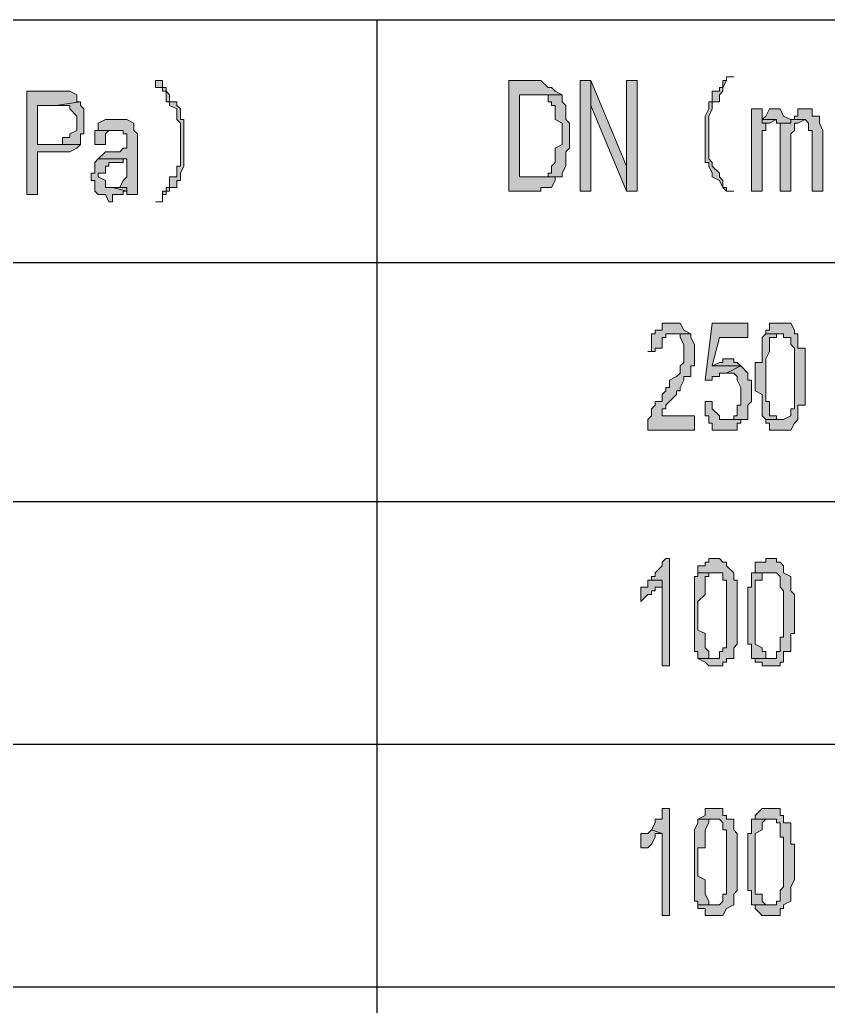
# Model space of a CAD drawing. Header units: millimetres. Extents: x 20 to 821, y 1 to 1134.
# Drawn here: x 653.76 to 694.53, y 763.63 to 813.38 of the extents above; entities that cross this region are included whole.
import ezdxf

# ---------------------------------------------------------------- set-up
doc = ezdxf.new("R2010")
doc.units = ezdxf.units.MM
doc.layers.add('1', color=7, linetype='Continuous')

msp = doc.modelspace()

# ---------------------------------------------------------------- hatches: boundary and pattern name
h = msp.add_hatch(color=0)
h.dxf.hatch_style = 2
h.paths.add_polyline_path([(660.6, 810.321732), (660.6, 809.961732), (660.96, 809.961732), (660.96, 809.781732), (661.14, 809.781732), (661.14, 809.241732), (661.32, 809.241732), (661.32, 809.061732), (661.68, 808.881732), (661.68, 808.341732), (661.86, 808.161732), (661.86, 807.081732), (661.86, 806.001732), (661.68, 806.001732), (661.68, 805.461732), (661.32, 805.461732), (661.32, 804.921732), (661.14, 804.921732), (661.14, 804.741732), (660.96, 804.741732), (660.96, 804.201732), (660.6, 804.201732), (660.96, 804.201732), (660.96, 804.561732), (661.14, 804.561732), (661.14, 804.741732), (661.32, 804.741732), (661.32, 804.921732), (661.68, 804.921732), (661.68, 805.281732), (661.86, 805.281732), (661.86, 805.461732), (661.86, 805.641732), (662.04, 806.001732), (662.04, 808.341732), (661.86, 808.341732), (661.86, 808.881732), (661.68, 809.061732), (661.68, 809.241732), (661.32, 809.241732), (661.32, 809.601732), (661.14, 809.781732), (661.14, 809.961732), (660.96, 809.961732), (660.96, 810.321732)])
h = msp.add_hatch(color=0)
h.dxf.hatch_style = 2
h.paths.add_polyline_path([(679.68, 810.321732), (678.42, 810.321732), (678.42, 804.741732), (680.04, 804.741732), (680.04, 804.921732), (680.58, 804.921732), (680.76, 805.281732), (680.76, 805.461732), (681.12, 805.461732), (678.96, 805.461732), (678.96, 809.601732), (681.12, 809.601732), (680.76, 809.781732), (680.58, 809.961732), (680.4, 809.961732), (680.04, 810.321732)])
h = msp.add_hatch(color=0)
h.dxf.hatch_style = 2
h.paths.add_polyline_path([(682.56, 810.321732), (682.02, 810.321732), (682.02, 804.741732), (682.56, 804.741732), (682.56, 809.061732)])
h = msp.add_hatch(color=0)
h.dxf.hatch_style = 2
h.paths.add_polyline_path([(682.56, 810.321732), (682.56, 809.061732), (684.36, 804.741732), (684.36, 806.001732)])
h = msp.add_hatch(color=0)
h.dxf.hatch_style = 2
h.paths.add_polyline_path([(684.9, 810.321732), (684.36, 810.321732), (684.36, 806.001732), (684.36, 804.741732), (684.9, 804.741732)])
h = msp.add_hatch(color=0)
h.dxf.hatch_style = 2
h.paths.add_polyline_path([(689.4, 810.501732), (689.4, 810.321732), (689.22, 810.321732), (689.22, 809.961732), (689.04, 809.961732), (689.04, 809.781732), (688.68, 809.781732), (688.68, 809.241732), (688.5, 809.241732), (688.5, 808.881732), (688.32, 808.521732), (688.32, 807.441732), (688.32, 807.081732), (688.32, 806.181732), (688.5, 806.181732), (688.5, 806.001732), (688.68, 805.641732), (688.68, 805.461732), (689.04, 805.281732), (689.22, 804.921732), (689.4, 804.741732), (689.76, 804.741732), (689.4, 804.741732), (689.4, 804.921732), (689.22, 804.921732), (689.22, 805.281732), (689.04, 805.461732), (689.04, 805.641732), (688.68, 806.001732), (688.68, 806.181732), (688.5, 806.361732), (688.5, 808.521732), (688.68, 808.881732), (688.68, 809.241732), (689.04, 809.241732), (689.04, 809.601732), (689.22, 809.781732), (689.22, 809.961732), (689.4, 810.321732), (689.4, 810.501732), (689.76, 810.501732)])
h = msp.add_hatch(color=0)
h.dxf.hatch_style = 2
h.paths.add_polyline_path([(655.56, 809.781732), (654.12, 809.781732), (654.12, 804.561732), (654.66, 804.561732), (654.66, 806.721732), (656.28, 806.721732), (656.64, 806.901732), (656.82, 807.081732), (654.66, 807.081732), (654.66, 809.061732), (655.56, 809.061732), (656.82, 809.241732), (656.64, 809.241732), (656.64, 809.601732), (656.28, 809.781732)])
h = msp.add_hatch(color=0)
h.dxf.hatch_style = 2
h.paths.add_polyline_path([(681.12, 809.601732), (679.68, 809.601732), (679.86, 809.601732), (680.4, 809.601732), (680.4, 809.241732), (680.58, 809.241732), (680.58, 809.061732), (680.76, 809.061732), (680.76, 808.881732), (680.76, 808.341732), (681.12, 808.161732), (681.12, 807.081732), (680.76, 806.901732), (680.76, 806.181732), (680.58, 806.001732), (680.58, 805.641732), (680.4, 805.641732), (680.4, 805.461732), (680.04, 805.461732), (678.96, 805.461732), (681.12, 805.461732), (681.12, 805.641732), (681.3, 806.001732), (681.3, 806.721732), (681.48, 806.901732), (681.48, 808.161732), (681.3, 808.341732), (681.3, 809.061732), (681.12, 809.241732)])
h = msp.add_hatch(color=0)
h.dxf.hatch_style = 2
h.paths.add_polyline_path([(656.82, 809.241732), (655.56, 809.061732), (656.28, 809.061732), (656.28, 808.881732), (656.64, 808.521732), (656.64, 807.801732), (656.28, 807.621732), (656.28, 807.441732), (656.1, 807.441732), (655.92, 807.441732), (655.92, 807.081732), (654.66, 807.081732), (656.82, 807.081732), (656.82, 807.621732), (657, 807.621732), (657, 808.881732), (656.82, 809.061732)])
h = msp.add_hatch(color=0)
h.dxf.hatch_style = 2
h.paths.add_polyline_path([(691.2, 808.881732), (690.66, 808.881732), (690.66, 804.741732), (691.2, 804.741732), (691.2, 806.901732), (691.2, 807.801732), (691.38, 807.801732), (691.38, 808.161732), (691.2, 808.161732)])
h = msp.add_hatch(color=0)
h.dxf.hatch_style = 2
h.paths.add_polyline_path([(691.92, 808.881732), (691.56, 808.881732), (691.38, 808.521732), (691.2, 808.341732), (691.92, 808.341732), (691.92, 808.161732), (692.64, 808.161732), (692.64, 808.341732), (692.28, 808.521732), (692.1, 808.881732)])
h = msp.add_hatch(color=0)
h.dxf.hatch_style = 2
h.paths.add_polyline_path([(693.36, 808.881732), (693, 808.881732), (693, 808.521732), (692.82, 808.521732), (692.82, 808.341732), (692.64, 808.341732), (693.36, 808.341732), (693.54, 808.161732), (693.54, 807.801732), (693.72, 807.801732), (693.72, 804.741732), (694.26, 804.741732), (694.26, 807.801732), (694.08, 808.161732), (694.08, 808.521732), (693.72, 808.521732), (693.72, 808.881732), (693.54, 808.881732)])
h = msp.add_hatch(color=0)
h.dxf.hatch_style = 2
h.paths.add_polyline_path([(658.8, 808.341732), (658.08, 808.341732), (657.72, 808.161732), (657.72, 807.801732), (658.44, 807.801732), (658.98, 807.801732), (658.98, 807.621732), (659.16, 807.621732), (659.16, 807.441732), (659.16, 806.901732), (658.98, 806.901732), (658.8, 806.721732), (658.08, 806.721732), (657.72, 806.361732), (659.16, 806.361732), (659.16, 806.181732), (659.16, 805.461732), (658.98, 805.281732), (658.8, 804.921732), (659.16, 804.921732), (659.16, 804.741732), (659.16, 804.561732), (659.7, 804.561732), (659.7, 807.621732), (659.52, 807.801732), (659.52, 808.161732), (659.16, 808.341732)])
h = msp.add_hatch(color=0)
h.dxf.hatch_style = 2
h.paths.add_polyline_path([(691.2, 808.341732), (691.2, 808.161732), (691.38, 808.161732), (691.56, 808.161732), (691.92, 808.341732)])
h = msp.add_hatch(color=0)
h.dxf.hatch_style = 2
h.paths.add_polyline_path([(692.64, 808.341732), (692.64, 808.161732), (692.1, 808.161732), (692.1, 804.741732), (692.64, 804.741732), (692.64, 807.621732), (692.82, 807.801732), (692.82, 808.161732), (693, 808.161732), (693.36, 808.341732)])
h = msp.add_hatch(color=0)
h.dxf.hatch_style = 2
h.paths.add_polyline_path([(657.72, 807.801732), (657.54, 807.801732), (657.54, 807.621732), (657.54, 807.081732), (658.08, 807.081732), (658.08, 807.621732), (658.26, 807.801732), (658.44, 807.801732)])
h = msp.add_hatch(color=0)
h.dxf.hatch_style = 2
h.paths.add_polyline_path([(657.72, 806.361732), (657.54, 806.181732), (657.54, 805.641732), (657.36, 805.641732), (657.36, 805.281732), (657.54, 805.281732), (657.54, 804.741732), (657.72, 804.561732), (658.08, 804.561732), (658.26, 804.201732), (658.44, 804.201732), (658.44, 804.561732), (658.8, 804.561732), (658.98, 804.561732), (658.98, 804.741732), (659.16, 804.741732), (658.44, 804.921732), (658.08, 804.921732), (658.08, 805.281732), (657.72, 805.461732), (657.72, 805.641732), (658.08, 805.641732), (658.08, 806.001732), (658.26, 806.001732), (658.26, 806.181732), (658.44, 806.181732), (658.98, 806.181732), (658.98, 806.361732), (659.16, 806.361732)])
h = msp.add_hatch(color=0)
h.dxf.hatch_style = 2
h.paths.add_polyline_path([(658.8, 804.921732), (658.44, 804.921732), (659.16, 804.741732), (659.16, 804.921732)])
h = msp.add_hatch(color=0)
h.dxf.hatch_style = 2
h.paths.add_polyline_path([(686.52, 798.081732), (686.16, 798.081732), (686.16, 797.721732), (685.8, 797.721732), (685.8, 797.541732), (685.62, 797.541732), (685.62, 797.361732), (685.62, 796.641732), (685.44, 796.641732), (685.8, 796.641732), (685.8, 796.821732), (686.16, 796.821732), (686.16, 797.001732), (686.16, 797.361732), (686.34, 797.361732), (686.34, 797.541732), (687.6, 797.541732), (687.24, 797.721732), (687.06, 798.081732)])
h = msp.add_hatch(color=0)
h.dxf.hatch_style = 2
h.paths.add_polyline_path([(690.48, 798.081732), (688.68, 798.081732), (688.32, 795.201732), (688.68, 795.201732), (688.68, 795.381732), (689.04, 795.381732), (689.04, 795.561732), (689.4, 795.561732), (690.12, 795.921732), (688.68, 795.921732), (689.04, 797.361732), (690.48, 797.361732)])
h = msp.add_hatch(color=0)
h.dxf.hatch_style = 2
h.paths.add_polyline_path([(692.1, 798.081732), (691.56, 798.081732), (691.56, 797.721732), (691.38, 797.721732), (691.38, 797.541732), (692.28, 797.541732), (692.28, 797.361732), (692.64, 797.361732), (692.64, 797.001732), (692.82, 796.821732), (692.82, 796.281732), (692.82, 796.101732), (692.82, 793.761732), (692.64, 793.761732), (692.64, 793.401732), (692.28, 793.221732), (691.38, 793.221732), (691.38, 793.041732), (691.56, 793.041732), (691.56, 792.681732), (692.64, 792.681732), (692.82, 793.041732), (693, 793.221732), (693, 793.941732), (693.36, 793.941732), (693.36, 796.821732), (693, 796.821732), (693, 797.541732), (692.82, 797.541732), (692.82, 797.721732), (692.64, 798.081732)])
h = msp.add_hatch(color=0)
h.dxf.hatch_style = 2
h.paths.add_polyline_path([(687.6, 797.541732), (686.52, 797.541732), (686.88, 797.541732), (687.06, 797.541732), (687.06, 797.361732), (687.24, 797.001732), (687.24, 796.101732), (687.06, 795.921732), (687.06, 795.561732), (686.88, 795.381732), (686.52, 795.201732), (686.52, 794.841732), (686.34, 794.841732), (686.34, 794.661732), (686.16, 794.481732), (686.16, 794.121732), (685.8, 794.121732), (685.8, 793.941732), (685.62, 793.761732), (685.62, 793.401732), (685.44, 793.221732), (685.44, 792.681732), (687.78, 792.681732), (687.78, 793.401732), (686.16, 793.401732), (686.16, 793.761732), (686.34, 793.761732), (686.34, 793.941732), (686.52, 794.121732), (686.88, 794.481732), (686.88, 794.661732), (687.06, 794.661732), (687.06, 794.841732), (687.24, 795.201732), (687.24, 795.381732), (687.6, 795.381732), (687.6, 795.921732), (687.78, 795.921732), (687.78, 797.001732), (687.6, 797.361732)])
h = msp.add_hatch(color=0)
h.dxf.hatch_style = 2
h.paths.add_polyline_path([(691.38, 797.541732), (691.2, 797.361732), (691.2, 796.101732), (690.84, 796.101732), (690.84, 794.661732), (691.2, 794.481732), (691.2, 793.761732), (691.2, 793.401732), (691.38, 793.221732), (692.1, 793.221732), (691.92, 793.221732), (691.92, 793.401732), (691.56, 793.401732), (691.56, 794.121732), (691.38, 794.121732), (691.38, 796.281732), (691.56, 796.641732), (691.56, 797.361732), (691.92, 797.361732), (691.92, 797.541732), (692.1, 797.541732)])
h = msp.add_hatch(color=0)
h.dxf.hatch_style = 2
h.paths.add_polyline_path([(689.4, 796.281732), (689.22, 796.281732), (689.22, 796.101732), (689.04, 796.101732), (688.68, 795.921732), (690.12, 795.921732), (689.94, 796.101732), (689.76, 796.101732), (689.76, 796.281732)])
h = msp.add_hatch(color=0)
h.dxf.hatch_style = 2
h.paths.add_polyline_path([(690.12, 795.921732), (689.4, 795.561732), (689.76, 795.561732), (689.94, 795.381732), (689.94, 795.201732), (690.12, 794.841732), (690.12, 793.941732), (689.94, 793.941732), (689.94, 793.401732), (689.76, 793.401732), (689.76, 793.221732), (689.4, 793.221732), (690.48, 793.221732), (690.48, 793.401732), (690.48, 793.941732), (690.66, 794.121732), (690.66, 795.201732), (690.48, 795.201732), (690.48, 795.561732)])
h = msp.add_hatch(color=0)
h.dxf.hatch_style = 2
h.paths.add_polyline_path([(688.68, 794.121732), (688.32, 794.121732), (688.32, 793.941732), (688.32, 793.401732), (688.5, 793.401732), (688.5, 793.041732), (688.68, 793.041732), (688.68, 792.681732), (689.04, 792.681732), (689.94, 792.681732), (689.94, 793.041732), (690.12, 793.041732), (690.12, 793.221732), (689.4, 793.221732), (689.04, 793.221732), (689.04, 793.401732), (688.68, 793.761732)])
h = msp.add_hatch(color=0)
h.dxf.hatch_style = 2
h.paths.add_polyline_path([(686.52, 786.201732), (686.34, 786.201732), (686.16, 786.021732), (686.16, 785.841732), (685.8, 785.481732), (685.8, 785.301732), (685.62, 785.301732), (685.62, 785.121732), (686.16, 785.121732), (686.16, 780.801732), (686.52, 780.801732)])
h = msp.add_hatch(color=0)
h.dxf.hatch_style = 2
h.paths.add_polyline_path([(688.68, 786.201732), (688.5, 786.201732), (688.5, 786.021732), (688.32, 786.021732), (688.32, 785.841732), (687.96, 785.841732), (687.96, 785.481732), (689.22, 785.481732), (689.22, 785.301732), (689.22, 785.121732), (689.4, 785.121732), (689.4, 784.401732), (689.4, 784.041732), (689.4, 781.701732), (689.22, 781.701732), (689.22, 781.521732), (689.04, 781.521732), (689.04, 781.161732), (688.68, 781.161732), (687.96, 781.161732), (688.32, 780.981732), (688.5, 780.801732), (689.22, 780.801732), (689.22, 780.981732), (689.4, 780.981732), (689.4, 781.161732), (689.76, 781.161732), (689.76, 781.521732), (689.76, 781.701732), (689.94, 781.881732), (689.94, 785.121732), (689.76, 785.121732), (689.76, 785.481732), (689.4, 785.841732), (689.4, 786.021732), (689.22, 786.021732), (689.04, 786.201732)])
h = msp.add_hatch(color=0)
h.dxf.hatch_style = 2
h.paths.add_polyline_path([(691.56, 786.201732), (691.38, 786.201732), (691.38, 786.021732), (690.84, 786.021732), (690.84, 785.841732), (690.84, 785.481732), (691.56, 785.481732), (691.92, 785.481732), (692.1, 785.301732), (692.1, 784.761732), (692.28, 784.581732), (692.28, 784.401732), (692.28, 784.041732), (692.28, 782.241732), (692.1, 782.241732), (692.1, 781.521732), (691.92, 781.521732), (691.92, 781.161732), (691.56, 781.161732), (690.84, 781.161732), (690.84, 780.981732), (691.2, 780.981732), (691.2, 780.801732), (692.1, 780.801732), (692.1, 780.981732), (692.28, 780.981732), (692.28, 781.161732), (692.28, 781.521732), (692.64, 781.521732), (692.64, 782.421732), (692.82, 782.421732), (692.82, 784.401732), (692.64, 784.581732), (692.64, 785.301732), (692.28, 785.481732), (692.28, 785.841732), (692.1, 786.021732), (691.92, 786.021732), (691.92, 786.201732)])
h = msp.add_hatch(color=0)
h.dxf.hatch_style = 2
h.paths.add_polyline_path([(687.96, 785.481732), (687.96, 785.301732), (687.78, 785.301732), (687.78, 781.701732), (687.78, 781.521732), (687.96, 781.521732), (687.96, 781.161732), (688.68, 781.161732), (688.5, 781.161732), (688.5, 781.521732), (688.32, 781.701732), (688.32, 782.421732), (687.96, 782.601732), (687.96, 784.041732), (688.32, 784.401732), (688.32, 785.301732), (688.5, 785.301732), (688.5, 785.481732), (688.68, 785.481732)])
h = msp.add_hatch(color=0)
h.dxf.hatch_style = 2
h.paths.add_polyline_path([(690.84, 785.481732), (690.66, 785.481732), (690.66, 785.301732), (690.66, 784.761732), (690.48, 784.761732), (690.48, 781.881732), (690.66, 781.881732), (690.66, 781.701732), (690.66, 781.161732), (690.84, 781.161732), (691.56, 781.161732), (691.38, 781.161732), (691.38, 781.521732), (691.2, 781.521732), (691.2, 781.701732), (690.84, 781.881732), (690.84, 785.121732), (691.2, 785.121732), (691.2, 785.481732), (691.38, 785.481732), (691.56, 785.481732)])
h = msp.add_hatch(color=0)
h.dxf.hatch_style = 2
h.paths.add_polyline_path([(685.62, 785.121732), (685.44, 785.121732), (685.44, 784.761732), (685.08, 784.761732), (685.08, 784.041732), (685.44, 784.401732), (685.62, 784.401732), (685.62, 784.581732), (685.8, 784.581732), (685.8, 784.761732), (686.16, 784.761732), (686.16, 785.121732)])
h = msp.add_hatch(color=0)
h.dxf.hatch_style = 2
h.paths.add_polyline_path([(686.52, 773.601732), (686.16, 773.601732), (686.16, 773.241732), (686.16, 773.061732), (685.8, 773.061732), (685.8, 772.881732), (685.62, 772.521732), (686.16, 772.341732), (686.16, 768.201732), (686.52, 768.201732)])
h = msp.add_hatch(color=0)
h.dxf.hatch_style = 2
h.paths.add_polyline_path([(688.68, 773.601732), (688.32, 773.601732), (688.32, 773.241732), (687.96, 773.061732), (689.04, 773.061732), (689.22, 772.881732), (689.22, 772.521732), (689.4, 772.521732), (689.4, 771.801732), (689.4, 771.621732), (689.4, 769.281732), (689.22, 769.281732), (689.22, 768.921732), (689.04, 768.741732), (687.96, 768.741732), (687.96, 768.561732), (688.32, 768.561732), (688.32, 768.201732), (689.22, 768.201732), (689.4, 768.561732), (689.76, 768.741732), (689.76, 769.281732), (689.94, 769.461732), (689.94, 772.341732), (689.76, 772.521732), (689.76, 773.061732), (689.4, 773.061732), (689.4, 773.241732), (689.22, 773.241732), (689.22, 773.601732), (689.04, 773.601732)])
h = msp.add_hatch(color=0)
h.dxf.hatch_style = 2
h.paths.add_polyline_path([(691.56, 773.601732), (691.2, 773.601732), (690.84, 773.241732), (690.84, 773.061732), (691.56, 773.061732), (691.92, 773.061732), (691.92, 772.881732), (692.1, 772.881732), (692.1, 772.521732), (692.1, 772.161732), (692.28, 772.161732), (692.28, 771.801732), (692.28, 771.621732), (692.28, 769.641732), (692.1, 769.461732), (692.1, 768.921732), (691.92, 768.921732), (691.92, 768.741732), (691.56, 768.741732), (690.84, 768.741732), (690.84, 768.561732), (691.2, 768.201732), (692.1, 768.201732), (692.1, 768.561732), (692.28, 768.561732), (692.28, 768.741732), (692.64, 768.921732), (692.64, 769.641732), (692.82, 770.001732), (692.82, 771.801732), (692.64, 771.801732), (692.64, 772.881732), (692.28, 772.881732), (692.28, 773.241732), (692.1, 773.241732), (692.1, 773.601732), (691.92, 773.601732)])
h = msp.add_hatch(color=0)
h.dxf.hatch_style = 2
h.paths.add_polyline_path([(687.96, 773.061732), (687.96, 772.881732), (687.78, 772.521732), (687.78, 769.281732), (687.78, 768.921732), (687.96, 768.921732), (687.96, 768.741732), (688.68, 768.741732), (688.5, 768.741732), (688.5, 768.921732), (688.32, 769.281732), (688.32, 770.001732), (687.96, 770.181732), (687.96, 771.621732), (688.32, 771.621732), (688.32, 772.521732), (688.5, 772.881732), (688.5, 773.061732), (688.68, 773.061732)])
h = msp.add_hatch(color=0)
h.dxf.hatch_style = 2
h.paths.add_polyline_path([(690.84, 773.061732), (690.66, 773.061732), (690.66, 772.881732), (690.66, 772.341732), (690.48, 772.341732), (690.48, 769.461732), (690.66, 769.461732), (690.66, 769.281732), (690.66, 768.741732), (690.84, 768.741732), (691.56, 768.741732), (691.38, 768.741732), (691.2, 768.921732), (691.2, 769.281732), (690.84, 769.281732), (690.84, 772.341732), (691.2, 772.521732), (691.2, 772.881732), (691.38, 773.061732), (691.56, 773.061732)])
h = msp.add_hatch(color=0)
h.dxf.hatch_style = 2
h.paths.add_polyline_path([(685.62, 772.521732), (685.44, 772.341732), (685.08, 772.341732), (685.08, 771.621732), (685.44, 771.621732), (685.62, 771.801732), (685.8, 772.161732), (685.8, 772.341732), (686.16, 772.341732)])

# ---------------------------------------------------------------- linework, layer by layer
at = {"layer": '1', "color": 0, "lineweight": 25}
for points in [[(557.64, 813.381732), (821.16, 813.381732)], [(671.76, 813.381732), (671.76, 715.821732)], [(557.64, 801.141732), (821.16, 801.141732)], [(557.64, 789.081732), (821.16, 789.081732)], [(557.64, 776.841732), (821.16, 776.841732)], [(557.64, 764.601732), (821.16, 764.601732)]]:
    msp.add_lwpolyline(points, dxfattribs=at)
at = {"layer": '1', "color": 0, "lineweight": 5}
for points in [[(660.6, 810.321732), (660.6, 809.961732), (660.96, 809.961732), (660.96, 809.781732), (661.14, 809.781732), (661.14, 809.241732), (661.32, 809.241732), (661.32, 809.061732), (661.68, 808.881732), (661.68, 808.341732), (661.86, 808.161732), (661.86, 807.081732), (661.86, 807.081732), (661.86, 806.001732), (661.68, 806.001732), (661.68, 805.461732), (661.32, 805.461732), (661.32, 804.921732), (661.14, 804.921732), (661.14, 804.741732), (660.96, 804.741732), (660.96, 804.201732), (660.6, 804.201732), (660.96, 804.201732), (660.96, 804.561732), (661.14, 804.561732), (661.14, 804.741732), (661.32, 804.741732), (661.32, 804.921732), (661.68, 804.921732), (661.68, 805.281732), (661.86, 805.281732), (661.86, 805.461732), (661.86, 805.641732), (662.04, 806.001732), (662.04, 808.341732), (661.86, 808.341732), (661.86, 808.881732), (661.68, 809.061732), (661.68, 809.241732), (661.32, 809.241732), (661.32, 809.601732), (661.14, 809.781732), (661.14, 809.961732), (660.96, 809.961732), (660.96, 810.321732), (660.6, 810.321732)], [(679.68, 810.321732), (678.42, 810.321732), (678.42, 804.741732), (680.04, 804.741732), (680.04, 804.921732), (680.58, 804.921732), (680.76, 805.281732), (680.76, 805.461732), (681.12, 805.461732), (678.96, 805.461732), (678.96, 809.601732), (681.12, 809.601732), (680.76, 809.781732), (680.58, 809.961732), (680.4, 809.961732), (680.04, 810.321732), (679.68, 810.321732)], [(682.56, 810.321732), (682.02, 810.321732), (682.02, 804.741732), (682.56, 804.741732), (682.56, 809.061732), (682.56, 810.321732)], [(682.56, 810.321732), (682.56, 809.061732), (684.36, 804.741732), (684.36, 806.001732), (682.56, 810.321732)], [(684.9, 810.321732), (684.36, 810.321732), (684.36, 806.001732), (684.36, 804.741732), (684.9, 804.741732), (684.9, 810.321732)], [(689.4, 810.501732), (689.4, 810.321732), (689.22, 810.321732), (689.22, 809.961732), (689.04, 809.961732), (689.04, 809.781732), (688.68, 809.781732), (688.68, 809.241732), (688.5, 809.241732), (688.5, 808.881732), (688.32, 808.521732), (688.32, 807.441732), (688.32, 807.081732), (688.32, 806.181732), (688.5, 806.181732), (688.5, 806.001732), (688.68, 805.641732), (688.68, 805.461732), (689.04, 805.281732), (689.22, 804.921732), (689.4, 804.741732), (689.76, 804.741732), (689.4, 804.741732), (689.4, 804.921732), (689.22, 804.921732), (689.22, 805.281732), (689.04, 805.461732), (689.04, 805.641732), (688.68, 806.001732), (688.68, 806.181732), (688.5, 806.361732), (688.5, 808.521732), (688.68, 808.881732), (688.68, 809.241732), (689.04, 809.241732), (689.04, 809.601732), (689.22, 809.781732), (689.22, 809.961732), (689.4, 810.321732), (689.4, 810.501732), (689.76, 810.501732), (689.4, 810.501732)], [(655.56, 809.781732), (654.12, 809.781732), (654.12, 804.561732), (654.66, 804.561732), (654.66, 806.721732), (656.28, 806.721732), (656.64, 806.901732), (656.82, 807.081732), (654.66, 807.081732), (654.66, 809.061732), (655.56, 809.061732), (656.82, 809.241732), (656.64, 809.241732), (656.64, 809.601732), (656.28, 809.781732), (655.56, 809.781732)], [(681.12, 809.601732), (679.68, 809.601732), (679.86, 809.601732), (680.4, 809.601732), (680.4, 809.241732), (680.58, 809.241732), (680.58, 809.061732), (680.76, 809.061732), (680.76, 808.881732), (680.76, 808.341732), (681.12, 808.161732), (681.12, 807.081732), (680.76, 806.901732), (680.76, 806.181732), (680.58, 806.001732), (680.58, 805.641732), (680.4, 805.641732), (680.4, 805.461732), (680.04, 805.461732), (678.96, 805.461732), (681.12, 805.461732), (681.12, 805.641732), (681.3, 806.001732), (681.3, 806.721732), (681.48, 806.901732), (681.48, 808.161732), (681.3, 808.341732), (681.3, 809.061732), (681.12, 809.241732), (681.12, 809.601732)], [(656.82, 809.241732), (655.56, 809.061732), (656.28, 809.061732), (656.28, 808.881732), (656.64, 808.521732), (656.64, 807.801732), (656.28, 807.621732), (656.28, 807.441732), (656.1, 807.441732), (655.92, 807.441732), (655.92, 807.081732), (654.66, 807.081732), (656.82, 807.081732), (656.82, 807.621732), (657, 807.621732), (657, 808.881732), (656.82, 809.061732), (656.82, 809.241732)], [(691.2, 808.881732), (690.66, 808.881732), (690.66, 804.741732), (691.2, 804.741732), (691.2, 806.901732), (691.2, 807.801732), (691.38, 807.801732), (691.38, 808.161732), (691.2, 808.161732), (691.2, 808.881732)], [(691.92, 808.881732), (691.56, 808.881732), (691.38, 808.521732), (691.2, 808.341732), (691.92, 808.341732), (691.92, 808.161732), (692.64, 808.161732), (692.64, 808.341732), (692.28, 808.521732), (692.1, 808.881732), (691.92, 808.881732)], [(693.36, 808.881732), (693, 808.881732), (693, 808.521732), (692.82, 808.521732), (692.82, 808.341732), (692.64, 808.341732), (693.36, 808.341732), (693.54, 808.161732), (693.54, 807.801732), (693.72, 807.801732), (693.72, 804.741732), (694.26, 804.741732), (694.26, 807.801732), (694.08, 808.161732), (694.08, 808.161732), (694.08, 808.521732), (693.72, 808.521732), (693.72, 808.881732), (693.54, 808.881732), (693.36, 808.881732)], [(658.8, 808.341732), (658.08, 808.341732), (657.72, 808.161732), (657.72, 807.801732), (658.44, 807.801732), (658.98, 807.801732), (658.98, 807.621732), (659.16, 807.621732), (659.16, 807.441732), (659.16, 806.901732), (658.98, 806.901732), (658.98, 806.901732), (658.8, 806.721732), (658.08, 806.721732), (657.72, 806.361732), (659.16, 806.361732), (659.16, 806.181732), (659.16, 805.461732), (658.98, 805.281732), (658.8, 804.921732), (659.16, 804.921732), (659.16, 804.741732), (659.16, 804.561732), (659.7, 804.561732), (659.7, 807.621732), (659.52, 807.801732), (659.52, 808.161732), (659.16, 808.341732), (658.8, 808.341732)], [(691.2, 808.341732), (691.2, 808.161732), (691.38, 808.161732), (691.56, 808.161732), (691.92, 808.341732), (691.2, 808.341732)], [(692.64, 808.341732), (692.64, 808.161732), (692.1, 808.161732), (692.1, 804.741732), (692.64, 804.741732), (692.64, 807.621732), (692.82, 807.801732), (692.82, 808.161732), (693, 808.161732), (693.36, 808.341732), (692.64, 808.341732)], [(657.72, 807.801732), (657.54, 807.801732), (657.54, 807.621732), (657.54, 807.081732), (658.08, 807.081732), (658.08, 807.621732), (658.26, 807.801732), (658.44, 807.801732), (657.72, 807.801732)], [(657.72, 806.361732), (657.54, 806.181732), (657.54, 805.641732), (657.36, 805.641732), (657.36, 805.281732), (657.54, 805.281732), (657.54, 804.741732), (657.72, 804.561732), (658.08, 804.561732), (658.26, 804.201732), (658.44, 804.201732), (658.44, 804.561732), (658.8, 804.561732), (658.98, 804.561732), (658.98, 804.741732), (659.16, 804.741732), (658.44, 804.921732), (658.08, 804.921732), (658.08, 805.281732), (657.72, 805.461732), (657.72, 805.641732), (658.08, 805.641732), (658.08, 806.001732), (658.26, 806.001732), (658.26, 806.181732), (658.44, 806.181732), (658.98, 806.181732), (658.98, 806.361732), (659.16, 806.361732), (657.72, 806.361732)], [(658.8, 804.921732), (658.44, 804.921732), (659.16, 804.741732), (659.16, 804.921732), (658.8, 804.921732)], [(686.52, 798.081732), (686.16, 798.081732), (686.16, 797.721732), (685.8, 797.721732), (685.8, 797.541732), (685.62, 797.541732), (685.62, 797.361732), (685.62, 796.641732), (685.44, 796.641732), (685.8, 796.641732), (685.8, 796.821732), (686.16, 796.821732), (686.16, 797.001732), (686.16, 797.361732), (686.34, 797.361732), (686.34, 797.541732), (687.6, 797.541732), (687.24, 797.721732), (687.06, 798.081732), (686.52, 798.081732)], [(690.48, 798.081732), (688.68, 798.081732), (688.32, 795.201732), (688.68, 795.201732), (688.68, 795.381732), (689.04, 795.381732), (689.04, 795.561732), (689.4, 795.561732), (690.12, 795.921732), (688.68, 795.921732), (689.04, 797.361732), (690.48, 797.361732), (690.48, 798.081732)], [(692.1, 798.081732), (691.56, 798.081732), (691.56, 797.721732), (691.38, 797.721732), (691.38, 797.541732), (692.28, 797.541732), (692.28, 797.361732), (692.64, 797.361732), (692.64, 797.001732), (692.82, 796.821732), (692.82, 796.281732), (692.82, 796.101732), (692.82, 793.761732), (692.64, 793.761732), (692.64, 793.401732), (692.28, 793.221732), (691.38, 793.221732), (691.38, 793.041732), (691.56, 793.041732), (691.56, 792.681732), (692.64, 792.681732), (692.82, 793.041732), (693, 793.221732), (693, 793.941732), (693.36, 793.941732), (693.36, 796.821732), (693, 796.821732), (693, 797.541732), (692.82, 797.541732), (692.82, 797.721732), (692.64, 798.081732), (692.1, 798.081732)], [(687.6, 797.541732), (686.52, 797.541732), (686.88, 797.541732), (687.06, 797.541732), (687.06, 797.361732), (687.24, 797.001732), (687.24, 796.101732), (687.06, 795.921732), (687.06, 795.561732), (686.88, 795.381732), (686.52, 795.201732), (686.52, 794.841732), (686.34, 794.841732), (686.34, 794.661732), (686.16, 794.481732), (686.16, 794.121732), (685.8, 794.121732), (685.8, 793.941732), (685.62, 793.761732), (685.62, 793.401732), (685.44, 793.221732), (685.44, 792.681732), (687.78, 792.681732), (687.78, 793.401732), (686.16, 793.401732), (686.16, 793.761732), (686.34, 793.761732), (686.34, 793.941732), (686.52, 794.121732), (686.88, 794.481732), (686.88, 794.661732), (687.06, 794.661732), (687.06, 794.841732), (687.24, 795.201732), (687.24, 795.381732), (687.6, 795.381732), (687.6, 795.921732), (687.78, 795.921732), (687.78, 797.001732), (687.6, 797.361732), (687.6, 797.541732)], [(691.38, 797.541732), (691.2, 797.361732), (691.2, 796.101732), (690.84, 796.101732), (690.84, 794.661732), (691.2, 794.481732), (691.2, 793.761732), (691.2, 793.761732), (691.2, 793.401732), (691.38, 793.221732), (692.1, 793.221732), (691.92, 793.221732), (691.92, 793.401732), (691.56, 793.401732), (691.56, 794.121732), (691.38, 794.121732), (691.38, 796.281732), (691.56, 796.641732), (691.56, 797.361732), (691.92, 797.361732), (691.92, 797.541732), (692.1, 797.541732), (691.38, 797.541732)], [(689.4, 796.281732), (689.22, 796.281732), (689.22, 796.101732), (689.04, 796.101732), (688.68, 795.921732), (690.12, 795.921732), (689.94, 796.101732), (689.76, 796.101732), (689.76, 796.281732), (689.4, 796.281732)], [(690.12, 795.921732), (689.4, 795.561732), (689.76, 795.561732), (689.94, 795.381732), (689.94, 795.201732), (690.12, 794.841732), (690.12, 793.941732), (689.94, 793.941732), (689.94, 793.401732), (689.76, 793.401732), (689.76, 793.221732), (689.4, 793.221732), (690.48, 793.221732), (690.48, 793.401732), (690.48, 793.941732), (690.66, 794.121732), (690.66, 795.201732), (690.48, 795.201732), (690.48, 795.561732), (690.12, 795.921732)], [(688.68, 794.121732), (688.32, 794.121732), (688.32, 793.941732), (688.32, 793.401732), (688.5, 793.401732), (688.5, 793.041732), (688.68, 793.041732), (688.68, 792.681732), (689.04, 792.681732), (689.94, 792.681732), (689.94, 793.041732), (690.12, 793.041732), (690.12, 793.221732), (689.4, 793.221732), (689.04, 793.221732), (689.04, 793.401732), (688.68, 793.761732), (688.68, 794.121732)], [(686.52, 786.201732), (686.34, 786.201732), (686.16, 786.021732), (686.16, 785.841732), (685.8, 785.481732), (685.8, 785.301732), (685.62, 785.301732), (685.62, 785.121732), (686.16, 785.121732), (686.16, 780.801732), (686.52, 780.801732), (686.52, 786.201732)], [(688.68, 786.201732), (688.5, 786.201732), (688.5, 786.021732), (688.32, 786.021732), (688.32, 785.841732), (687.96, 785.841732), (687.96, 785.481732), (689.22, 785.481732), (689.22, 785.301732), (689.22, 785.121732), (689.4, 785.121732), (689.4, 784.401732), (689.4, 784.041732), (689.4, 781.701732), (689.22, 781.701732), (689.22, 781.521732), (689.04, 781.521732), (689.04, 781.161732), (688.68, 781.161732), (687.96, 781.161732), (688.32, 780.981732), (688.5, 780.801732), (689.22, 780.801732), (689.22, 780.981732), (689.4, 780.981732), (689.4, 781.161732), (689.76, 781.161732), (689.76, 781.521732), (689.76, 781.701732), (689.94, 781.881732), (689.94, 785.121732), (689.76, 785.121732), (689.76, 785.481732), (689.4, 785.841732), (689.4, 786.021732), (689.22, 786.021732), (689.04, 786.201732), (688.68, 786.201732)], [(691.56, 786.201732), (691.38, 786.201732), (691.38, 786.021732), (690.84, 786.021732), (690.84, 785.841732), (690.84, 785.481732), (691.56, 785.481732), (691.92, 785.481732), (692.1, 785.301732), (692.1, 784.761732), (692.28, 784.581732), (692.28, 784.401732), (692.28, 784.041732), (692.28, 782.241732), (692.1, 782.241732), (692.1, 781.521732), (691.92, 781.521732), (691.92, 781.161732), (691.56, 781.161732), (690.84, 781.161732), (690.84, 780.981732), (691.2, 780.981732), (691.2, 780.801732), (692.1, 780.801732), (692.1, 780.981732), (692.28, 780.981732), (692.28, 781.161732), (692.28, 781.521732), (692.64, 781.521732), (692.64, 782.421732), (692.82, 782.421732), (692.82, 784.401732), (692.64, 784.581732), (692.64, 785.301732), (692.28, 785.481732), (692.28, 785.841732), (692.1, 786.021732), (691.92, 786.021732), (691.92, 786.201732), (691.56, 786.201732)], [(687.96, 785.481732), (687.96, 785.301732), (687.78, 785.301732), (687.78, 781.701732), (687.78, 781.701732), (687.78, 781.521732), (687.96, 781.521732), (687.96, 781.161732), (688.68, 781.161732), (688.5, 781.161732), (688.5, 781.521732), (688.32, 781.701732), (688.32, 782.421732), (687.96, 782.601732), (687.96, 784.041732), (688.32, 784.401732), (688.32, 785.301732), (688.5, 785.301732), (688.5, 785.481732), (688.68, 785.481732), (687.96, 785.481732)], [(690.84, 785.481732), (690.66, 785.481732), (690.66, 785.301732), (690.66, 784.761732), (690.48, 784.761732), (690.48, 781.881732), (690.66, 781.881732), (690.66, 781.701732), (690.66, 781.701732), (690.66, 781.161732), (690.84, 781.161732), (691.56, 781.161732), (691.38, 781.161732), (691.38, 781.521732), (691.2, 781.521732), (691.2, 781.701732), (690.84, 781.881732), (690.84, 785.121732), (691.2, 785.121732), (691.2, 785.481732), (691.38, 785.481732), (691.56, 785.481732), (690.84, 785.481732)], [(685.62, 785.121732), (685.44, 785.121732), (685.44, 784.761732), (685.08, 784.761732), (685.08, 784.041732), (685.44, 784.401732), (685.62, 784.401732), (685.62, 784.581732), (685.8, 784.581732), (685.8, 784.761732), (686.16, 784.761732), (686.16, 785.121732), (685.62, 785.121732)], [(686.52, 773.601732), (686.16, 773.601732), (686.16, 773.241732), (686.16, 773.061732), (685.8, 773.061732), (685.8, 772.881732), (685.62, 772.521732), (686.16, 772.341732), (686.16, 768.201732), (686.52, 768.201732), (686.52, 773.601732)], [(688.68, 773.601732), (688.32, 773.601732), (688.32, 773.241732), (687.96, 773.061732), (689.04, 773.061732), (689.22, 772.881732), (689.22, 772.521732), (689.4, 772.521732), (689.4, 771.801732), (689.4, 771.621732), (689.4, 769.281732), (689.22, 769.281732), (689.22, 768.921732), (689.04, 768.741732), (687.96, 768.741732), (687.96, 768.561732), (688.32, 768.561732), (688.32, 768.201732), (689.22, 768.201732), (689.4, 768.561732), (689.76, 768.741732), (689.76, 769.281732), (689.94, 769.461732), (689.94, 772.341732), (689.76, 772.521732), (689.76, 773.061732), (689.4, 773.061732), (689.4, 773.241732), (689.22, 773.241732), (689.22, 773.601732), (689.04, 773.601732), (688.68, 773.601732)], [(691.56, 773.601732), (691.2, 773.601732), (690.84, 773.241732), (690.84, 773.061732), (691.56, 773.061732), (691.92, 773.061732), (691.92, 772.881732), (692.1, 772.881732), (692.1, 772.521732), (692.1, 772.161732), (692.28, 772.161732), (692.28, 771.801732), (692.28, 771.621732), (692.28, 769.641732), (692.1, 769.461732), (692.1, 768.921732), (691.92, 768.921732), (691.92, 768.741732), (691.56, 768.741732), (690.84, 768.741732), (690.84, 768.561732), (691.2, 768.201732), (692.1, 768.201732), (692.1, 768.561732), (692.28, 768.561732), (692.28, 768.741732), (692.64, 768.921732), (692.64, 769.641732), (692.82, 770.001732), (692.82, 771.801732), (692.64, 771.801732), (692.64, 772.881732), (692.28, 772.881732), (692.28, 773.241732), (692.1, 773.241732), (692.1, 773.601732), (691.92, 773.601732), (691.56, 773.601732)], [(687.96, 773.061732), (687.96, 772.881732), (687.78, 772.521732), (687.78, 769.281732), (687.78, 769.281732), (687.78, 768.921732), (687.96, 768.921732), (687.96, 768.741732), (688.68, 768.741732), (688.5, 768.741732), (688.5, 768.921732), (688.32, 769.281732), (688.32, 770.001732), (687.96, 770.181732), (687.96, 771.621732), (688.32, 771.621732), (688.32, 772.521732), (688.5, 772.881732), (688.5, 773.061732), (688.68, 773.061732), (687.96, 773.061732)], [(690.84, 773.061732), (690.66, 773.061732), (690.66, 772.881732), (690.66, 772.341732), (690.48, 772.341732), (690.48, 769.461732), (690.66, 769.461732), (690.66, 769.281732), (690.66, 769.281732), (690.66, 768.741732), (690.84, 768.741732), (691.56, 768.741732), (691.38, 768.741732), (691.2, 768.921732), (691.2, 769.281732), (690.84, 769.281732), (690.84, 772.341732), (691.2, 772.521732), (691.2, 772.881732), (691.38, 773.061732), (691.56, 773.061732), (690.84, 773.061732)], [(685.62, 772.521732), (685.44, 772.341732), (685.08, 772.341732), (685.08, 771.621732), (685.44, 771.621732), (685.62, 771.801732), (685.8, 772.161732), (685.8, 772.341732), (686.16, 772.341732), (685.62, 772.521732)]]:
    msp.add_lwpolyline(points, dxfattribs=at)

doc.saveas('drawing.dxf')
